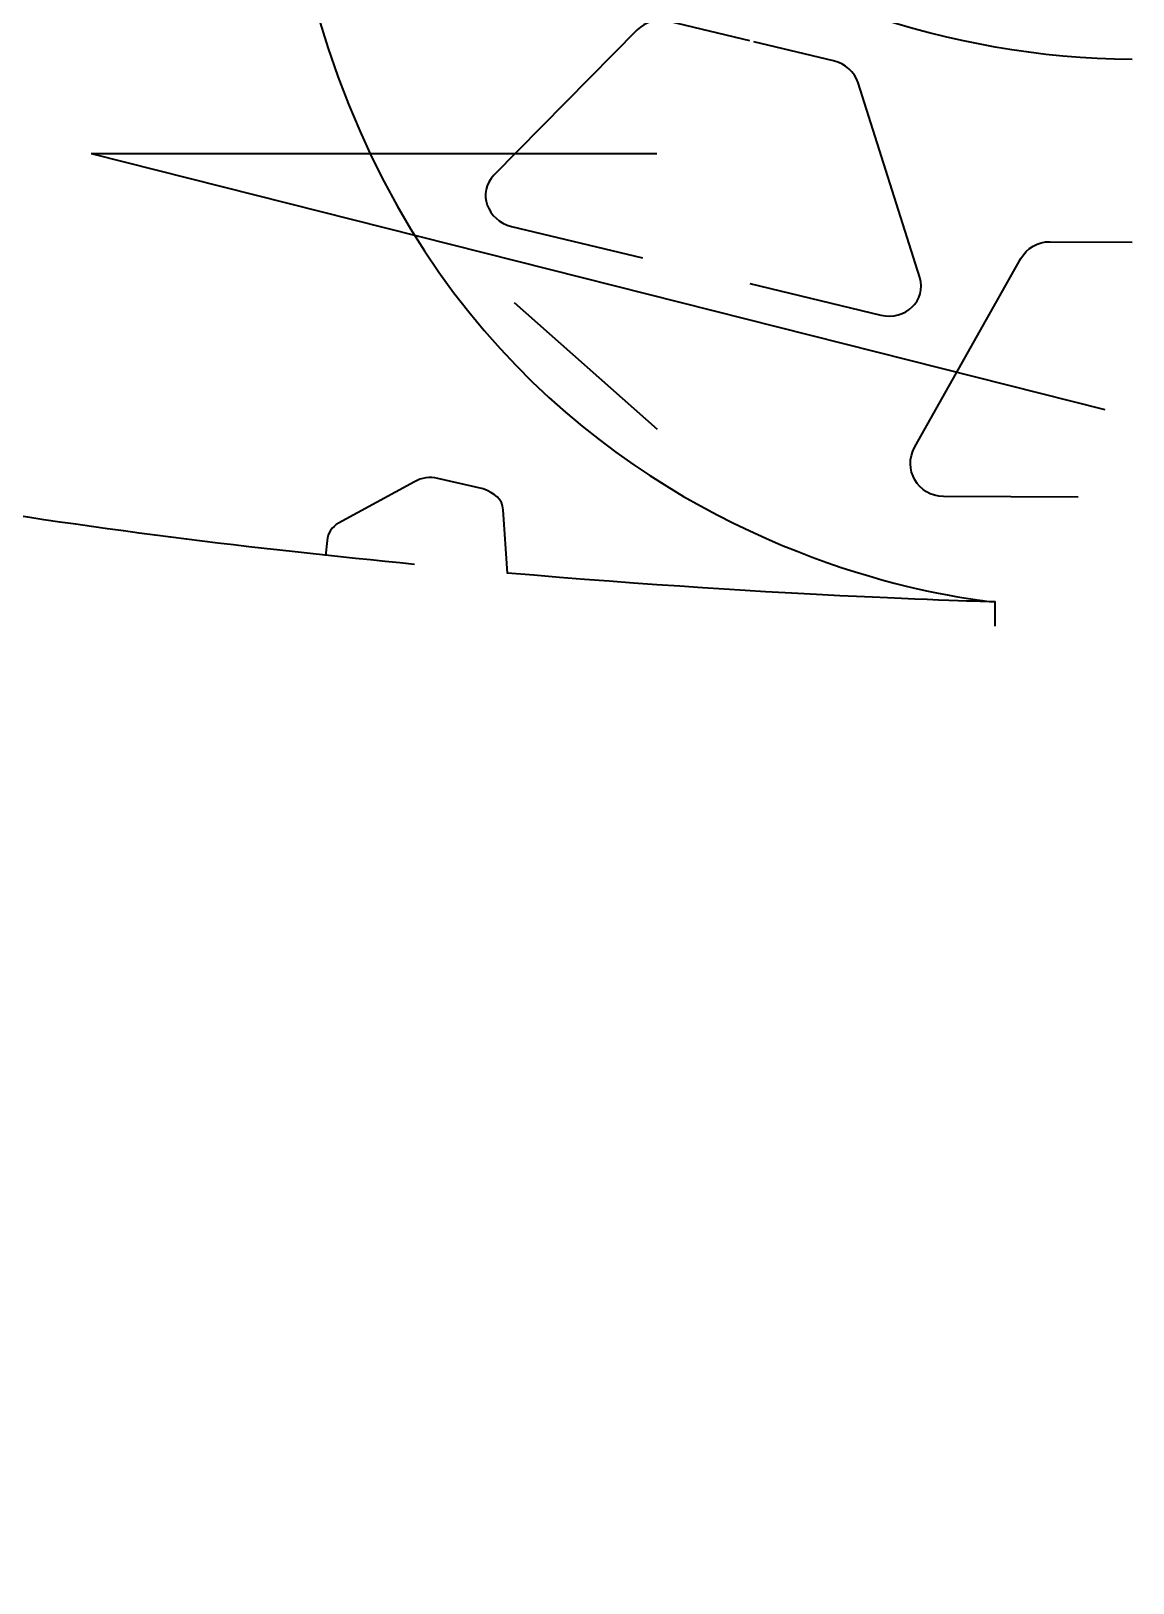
# Model space of a CAD drawing. Header units: inches. Extents: x 44 to 895, y -554 to -47.
# Drawn here: x 184.7 to 284.4, y -296.4 to -156 of the extents above; entities that cross this region are included whole.
import ezdxf

# ---------------------------------------------------------------- set-up
doc = ezdxf.new("R2010")
doc.units = ezdxf.units.IN
doc.header["$MEASUREMENT"] = 0
doc.layers.add('Layer 1', color=7, linetype='Continuous')

msp = doc.modelspace()

# ---------------------------------------------------------------- linework, layer by layer
at = {"layer": 'Layer 1', "color": 230, "lineweight": 35, "true_color": 0xec008b}
for points in [[(190.17, -167.05), (241.31, -167.05)], [(190.17, -167.05), (281.83, -190.2)]]:
    msp.add_lwpolyline(points, dxfattribs=at)
at = {"layer": 'Layer 1', "color": 179, "lineweight": 35, "true_color": 0x231f20}
for points in [[(241.37, -192.02), (228.46, -180.56)], [(271.91, -209.82), (271.91, -207.62)]]:
    msp.add_lwpolyline(points, dxfattribs=at)
for points, knots in [([(284.31, -158.54), (250.57, -158.45), (221.8, -133.57), (211.77, -120.96), (210.58, -119.47), (206.42, -120.33), (206.44, -122.24), (206.44, -122.24), (206.43, -122.24), (206.43, -122.24), (206.43, -202.89), (271.88, -207.61), (271.91, -207.62), (271.91, -207.62), (271.91, -207.62), (271.91, -207.62), (271.91, -207.62), (271.91, -207.62), (271.91, -207.62), (271.91, -207.62), (271.91, -207.62), (271.91, -207.62), (271.87, -207.62), (253.26, -207.21), (227.83, -205.02), (227.83, -205.02), (227.83, -205.03), (227.83, -205.03), (227.83, -205.03), (227.43, -199.29), (227.43, -199.29), (227.38, -198.3), (226.61, -197.78), (225.62, -197.4), (225.62, -197.4), (221.51, -196.46), (221.51, -196.46), (220.8, -196.29), (220.05, -196.39), (219.4, -196.75), (219.4, -196.75), (212.53, -200.5), (212.53, -200.5), (211.95, -200.82), (211.56, -201.41), (211.5, -202.07), (211.5, -202.07), (211.37, -203.47), (211.37, -203.47)], [0, 0, 0, 0, 1, 1, 1, 2, 2, 2, 3, 3, 3, 4, 4, 4, 5, 5, 5, 6, 6, 6, 7, 7, 7, 8, 8, 8, 9, 9, 9, 10, 10, 10, 11, 11, 11, 12, 12, 12, 13, 13, 13, 14, 14, 14, 15, 15, 15, 16, 16, 16, 16]), ([(249.75, -156.85), (249.75, -156.85), (242.43, -155.09), (242.43, -155.09), (241.37, -154.84), (240.27, -155.13), (239.55, -155.87), (239.55, -155.87), (226.59, -169.02), (226.59, -169.02), (225.08, -170.56), (225.95, -173.11), (228.18, -173.65), (228.18, -173.65), (240.02, -176.49), (240.02, -176.49)], [0, 0, 0, 0, 1, 1, 1, 2, 2, 2, 3, 3, 3, 4, 4, 4, 5, 5, 5, 5]), ([(249.74, -178.82), (249.74, -178.82), (261.59, -181.67), (261.59, -181.67), (263.81, -182.2), (265.75, -180.32), (265.1, -178.27), (265.1, -178.27), (259.53, -160.66), (259.53, -160.66), (259.22, -159.68), (258.37, -158.92), (257.31, -158.66), (257.31, -158.66), (250.09, -156.93), (250.09, -156.93)], [0, 0, 0, 0, 1, 1, 1, 2, 2, 2, 3, 3, 3, 4, 4, 4, 5, 5, 5, 5]), ([(279.42, -198.14), (279.42, -198.14), (267.24, -198.08), (267.24, -198.08), (264.96, -198.07), (263.52, -195.6), (264.65, -193.6), (264.65, -193.6), (274.26, -176.56), (274.26, -176.56), (274.79, -175.61), (275.8, -175.03), (276.89, -175.03), (276.89, -175.03), (284.31, -175.07), (284.31, -175.07)], [0, 0, 0, 0, 1, 1, 1, 2, 2, 2, 3, 3, 3, 4, 4, 4, 5, 5, 5, 5]), ([(284.39, -454.51), (284.39, -454.51), (247.94, -454.51), (247.94, -454.51), (181.14, -454.51), (133.19, -396.96), (133.19, -326.82), (133.19, -326.82), (133.03, -195.2), (133.03, -195.2), (133.03, -191.88), (136.2, -189.49), (139.39, -190.39), (148.33, -192.9), (156.39, -195.05), (166.15, -196.89)], [0, 0, 0, 0, 1, 1, 1, 2, 2, 2, 3, 3, 3, 4, 4, 4, 5, 5, 5, 5]), ([(219.41, -204.23), (205.35, -202.87), (189.73, -200.98), (174.29, -198.35), (174.29, -198.35), (174.27, -198.41), (174.27, -198.41), (174.27, -198.41), (174.27, -198.42), (174.27, -198.42), (174.27, -198.42), (174.41, -192.67), (174.41, -192.67), (174.46, -191.68), (173.74, -191.09), (172.79, -190.62), (172.79, -190.62), (168.79, -189.29), (168.79, -189.29), (168.1, -189.06), (167.34, -189.1), (166.66, -189.39), (166.66, -189.39), (159.47, -192.48), (159.47, -192.48), (158.86, -192.74), (158.42, -193.29), (158.29, -193.94), (158.29, -193.94), (158.03, -195.32), (158.03, -195.32)], [0, 0, 0, 0, 1, 1, 1, 2, 2, 2, 3, 3, 3, 4, 4, 4, 5, 5, 5, 6, 6, 6, 7, 7, 7, 8, 8, 8, 9, 9, 9, 10, 10, 10, 10])]:
    msp.add_open_spline(points, degree=3, knots=knots, dxfattribs=at)

doc.saveas('drawing.dxf')
